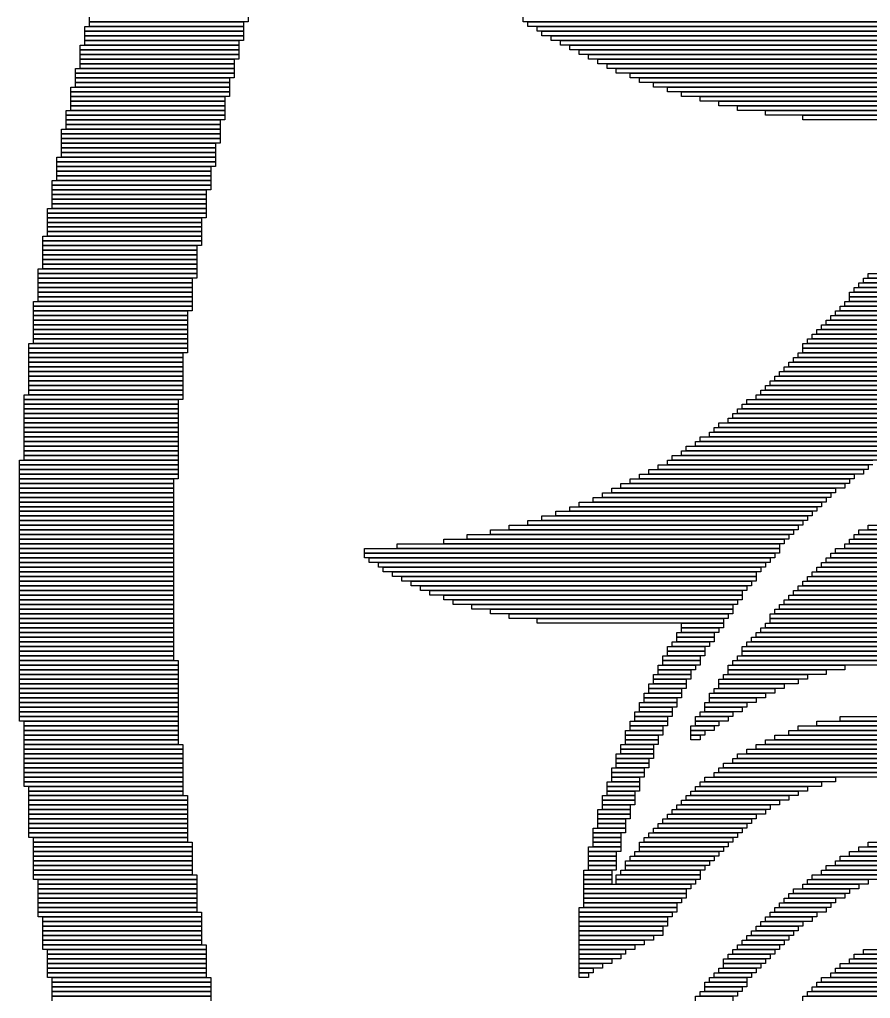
# Model space of a CAD drawing. Extents: x 24 to 1007, y 0 to 1020.
# Drawn here: x 24 to 206.5, y 422.5 to 632.5 of the extents above; entities that cross this region are included whole.
import ezdxf

# ---------------------------------------------------------------- set-up
doc = ezdxf.new("R2010")
doc.units = 0

msp = doc.modelspace()

# ---------------------------------------------------------------- linework, layer by layer
for p, q in [((39, 632), (39, 633)), ((73, 633), (73, 632)), ((132, 632), (132, 633)), ((38, 631), (72, 631)), ((38, 630), (38, 631)), ((72, 630), (38, 630)), ((38, 630), (72, 630)), ((38, 629), (38, 630)), ((73, 632), (39, 632)), ((39, 632), (72, 632)), ((39, 631), (39, 632)), ((72, 631), (39, 631)), ((72, 632), (72, 631)), ((72, 631), (72, 630)), ((72, 630), (72, 629)), ((399, 632), (132, 632)), ((133, 632), (395, 632)), ((133, 631), (133, 632)), ((395, 631), (133, 631)), ((135, 631), (391, 631)), ((135, 630), (135, 631)), ((391, 630), (135, 630)), ((136, 630), (312, 630)), ((136, 629), (136, 630)), ((72, 629), (38, 629)), ((38, 629), (72, 629)), ((38, 628), (38, 629)), ((72, 628), (38, 628)), ((38, 628), (71, 628)), ((38, 627), (38, 628)), ((71, 628), (71, 627)), ((72, 629), (72, 628)), ((312, 629), (136, 629)), ((138, 629), (306, 629)), ((138, 628), (138, 629)), ((306, 628), (138, 628)), ((140, 628), (300, 628)), ((140, 627), (140, 628)), ((37, 627), (71, 627)), ((37, 626), (37, 627)), ((71, 626), (37, 626)), ((37, 626), (71, 626)), ((37, 625), (37, 626)), ((71, 627), (38, 627)), ((71, 627), (71, 626)), ((71, 626), (71, 625)), ((300, 627), (140, 627)), ((142, 627), (296, 627)), ((142, 626), (142, 627)), ((296, 626), (142, 626)), ((144, 626), (292, 626)), ((144, 625), (144, 626)), ((71, 625), (37, 625)), ((37, 625), (71, 625)), ((37, 624), (37, 625)), ((71, 624), (37, 624)), ((37, 624), (70, 624)), ((37, 623), (37, 624)), ((70, 624), (70, 623)), ((71, 625), (71, 624)), ((292, 625), (144, 625)), ((146, 625), (289, 625)), ((146, 624), (146, 625)), ((289, 624), (146, 624)), ((148, 624), (286, 624)), ((148, 623), (148, 624)), ((36, 622), (70, 622)), ((36, 621), (36, 622)), ((70, 623), (37, 623)), ((37, 623), (70, 623)), ((37, 622), (37, 623)), ((70, 622), (37, 622)), ((70, 623), (70, 622)), ((70, 622), (70, 621)), ((286, 623), (148, 623)), ((150, 623), (283, 623)), ((150, 622), (150, 623)), ((283, 622), (150, 622)), ((152, 622), (280, 622)), ((152, 621), (152, 622)), ((70, 621), (36, 621)), ((36, 621), (70, 621)), ((36, 620), (36, 621)), ((70, 620), (36, 620)), ((36, 620), (69, 620)), ((36, 619), (36, 620)), ((69, 620), (69, 619)), ((70, 621), (70, 620)), ((280, 621), (152, 621)), ((155, 621), (278, 621)), ((155, 620), (155, 621)), ((278, 620), (155, 620)), ((157, 620), (276, 620)), ((157, 619), (157, 620)), ((35, 618), (69, 618)), ((35, 617), (35, 618)), ((69, 619), (36, 619)), ((36, 619), (69, 619)), ((36, 618), (36, 619)), ((69, 618), (36, 618)), ((69, 619), (69, 618)), ((69, 618), (69, 617)), ((276, 619), (157, 619)), ((160, 619), (274, 619)), ((160, 618), (160, 619)), ((274, 618), (160, 618)), ((163, 618), (272, 618)), ((163, 617), (163, 618)), ((69, 617), (35, 617)), ((35, 617), (69, 617)), ((35, 616), (35, 617)), ((69, 616), (35, 616)), ((35, 616), (68, 616)), ((35, 615), (35, 616)), ((68, 616), (68, 615)), ((69, 617), (69, 616)), ((272, 617), (163, 617)), ((166, 617), (270, 617)), ((166, 616), (166, 617)), ((270, 616), (166, 616)), ((170, 616), (268, 616)), ((170, 615), (170, 616)), ((68, 615), (35, 615)), ((35, 615), (68, 615)), ((35, 614), (35, 615)), ((68, 614), (35, 614)), ((35, 614), (68, 614)), ((35, 613), (35, 614)), ((68, 615), (68, 614)), ((68, 614), (68, 613)), ((268, 615), (170, 615)), ((174, 615), (266, 615)), ((174, 614), (174, 615)), ((266, 614), (174, 614)), ((178, 614), (244, 614)), ((178, 613), (178, 614)), ((34, 613), (68, 613)), ((34, 612), (34, 613)), ((68, 612), (34, 612)), ((34, 612), (68, 612)), ((34, 611), (34, 612)), ((68, 613), (35, 613)), ((68, 613), (68, 612)), ((68, 612), (68, 611)), ((244, 613), (178, 613)), ((184, 613), (236, 613)), ((184, 612), (184, 613)), ((236, 612), (184, 612)), ((192, 612), (226, 612)), ((192, 611), (192, 612)), ((33, 609), (67, 609)), ((33, 608), (33, 609)), ((68, 611), (34, 611)), ((34, 611), (67, 611)), ((34, 610), (34, 611)), ((67, 610), (34, 610)), ((34, 610), (67, 610)), ((34, 609), (34, 610)), ((67, 609), (34, 609)), ((67, 611), (67, 610)), ((67, 610), (67, 609)), ((67, 609), (67, 608)), ((226, 611), (192, 611)), ((67, 608), (33, 608)), ((33, 608), (67, 608)), ((33, 607), (33, 608)), ((67, 607), (33, 607)), ((33, 607), (67, 607)), ((33, 606), (33, 607)), ((67, 608), (67, 607)), ((67, 607), (67, 606)), ((67, 606), (33, 606)), ((33, 606), (66, 606)), ((33, 605), (33, 606)), ((66, 605), (33, 605)), ((33, 605), (66, 605)), ((33, 604), (33, 605)), ((66, 606), (66, 605)), ((66, 605), (66, 604)), ((32, 603), (66, 603)), ((32, 602), (32, 603)), ((66, 604), (33, 604)), ((33, 604), (66, 604)), ((33, 603), (33, 604)), ((66, 603), (33, 603)), ((66, 604), (66, 603)), ((66, 603), (66, 602)), ((66, 602), (32, 602)), ((32, 602), (66, 602)), ((32, 601), (32, 602)), ((66, 601), (32, 601)), ((32, 601), (65, 601)), ((32, 600), (32, 601)), ((65, 601), (65, 600)), ((66, 602), (66, 601)), ((65, 600), (32, 600)), ((32, 600), (65, 600)), ((32, 599), (32, 600)), ((65, 599), (32, 599)), ((32, 599), (65, 599)), ((32, 598), (32, 599)), ((65, 600), (65, 599)), ((65, 599), (65, 598)), ((31, 598), (65, 598)), ((31, 597), (31, 598)), ((65, 597), (31, 597)), ((31, 597), (65, 597)), ((31, 596), (31, 597)), ((65, 598), (32, 598)), ((65, 598), (65, 597)), ((65, 597), (65, 596)), ((65, 596), (31, 596)), ((31, 596), (64, 596)), ((31, 595), (31, 596)), ((64, 595), (31, 595)), ((31, 595), (64, 595)), ((31, 594), (31, 595)), ((64, 596), (64, 595)), ((64, 595), (64, 594)), ((64, 594), (31, 594)), ((31, 594), (64, 594)), ((31, 593), (31, 594)), ((64, 593), (31, 593)), ((31, 593), (64, 593)), ((31, 592), (31, 593)), ((64, 594), (64, 593)), ((64, 593), (64, 592)), ((30, 592), (64, 592)), ((30, 591), (30, 592)), ((64, 591), (30, 591)), ((30, 591), (64, 591)), ((30, 590), (30, 591)), ((64, 592), (31, 592)), ((64, 592), (64, 591)), ((64, 591), (64, 590)), ((64, 590), (30, 590)), ((30, 590), (63, 590)), ((30, 589), (30, 590)), ((63, 589), (30, 589)), ((30, 589), (63, 589)), ((30, 588), (30, 589)), ((63, 588), (30, 588)), ((30, 588), (63, 588)), ((30, 587), (30, 588)), ((63, 590), (63, 589)), ((63, 589), (63, 588)), ((63, 588), (63, 587)), ((29, 586), (63, 586)), ((29, 585), (29, 586)), ((63, 587), (30, 587)), ((30, 587), (63, 587)), ((30, 586), (30, 587)), ((63, 586), (30, 586)), ((63, 587), (63, 586)), ((63, 586), (63, 585)), ((63, 585), (29, 585)), ((29, 585), (63, 585)), ((29, 584), (29, 585)), ((63, 584), (29, 584)), ((29, 584), (62, 584)), ((29, 583), (29, 584)), ((62, 584), (62, 583)), ((63, 585), (63, 584)), ((62, 583), (29, 583)), ((29, 583), (62, 583)), ((29, 582), (29, 583)), ((62, 582), (29, 582)), ((29, 582), (62, 582)), ((29, 581), (29, 582)), ((62, 583), (62, 582)), ((62, 582), (62, 581)), ((62, 581), (29, 581)), ((29, 581), (62, 581)), ((29, 580), (29, 581)), ((62, 580), (29, 580)), ((29, 580), (62, 580)), ((29, 579), (29, 580)), ((62, 581), (62, 580)), ((62, 580), (62, 579)), ((28, 579), (62, 579)), ((28, 578), (28, 579)), ((62, 578), (28, 578)), ((28, 578), (62, 578)), ((28, 577), (28, 578)), ((62, 579), (29, 579)), ((62, 579), (62, 578)), ((62, 578), (62, 577)), ((206, 578), (223, 578)), ((206, 577), (206, 578)), ((62, 577), (28, 577)), ((28, 577), (61, 577)), ((28, 576), (28, 577)), ((61, 576), (28, 576)), ((28, 576), (61, 576)), ((28, 575), (28, 576)), ((61, 577), (61, 576)), ((61, 576), (61, 575)), ((204, 576), (222, 576)), ((204, 575), (204, 576)), ((205, 577), (222, 577)), ((205, 576), (205, 577)), ((222, 576), (205, 576)), ((223, 577), (206, 577)), ((61, 575), (28, 575)), ((28, 575), (61, 575)), ((28, 574), (28, 575)), ((61, 574), (28, 574)), ((28, 574), (61, 574)), ((28, 573), (28, 574)), ((61, 575), (61, 574)), ((61, 574), (61, 573)), ((202, 574), (298, 574)), ((202, 573), (202, 574)), ((203, 575), (297, 575)), ((203, 574), (203, 575)), ((297, 574), (203, 574)), ((222, 575), (204, 575)), ((27, 572), (61, 572)), ((27, 571), (27, 572)), ((61, 573), (28, 573)), ((28, 573), (61, 573)), ((28, 572), (28, 573)), ((61, 572), (28, 572)), ((61, 573), (61, 572)), ((61, 572), (61, 571)), ((201, 572), (296, 572)), ((201, 571), (201, 572)), ((298, 573), (202, 573)), ((202, 573), (297, 573)), ((202, 572), (202, 573)), ((297, 572), (202, 572)), ((61, 571), (27, 571)), ((27, 571), (61, 571)), ((27, 570), (27, 571)), ((61, 570), (27, 570)), ((27, 570), (60, 570)), ((27, 569), (27, 570)), ((60, 570), (60, 569)), ((61, 571), (61, 570)), ((199, 570), (294, 570)), ((199, 569), (199, 570)), ((200, 571), (295, 571)), ((200, 570), (200, 571)), ((295, 570), (200, 570)), ((296, 571), (201, 571)), ((60, 569), (27, 569)), ((27, 569), (60, 569)), ((27, 568), (27, 569)), ((60, 568), (27, 568)), ((27, 568), (60, 568)), ((27, 567), (27, 568)), ((60, 567), (27, 567)), ((27, 567), (60, 567)), ((27, 566), (27, 567)), ((60, 569), (60, 568)), ((60, 568), (60, 567)), ((60, 567), (60, 566)), ((196, 567), (291, 567)), ((196, 566), (196, 567)), ((197, 568), (292, 568)), ((197, 567), (197, 568)), ((292, 567), (197, 567)), ((198, 569), (293, 569)), ((198, 568), (198, 569)), ((293, 568), (198, 568)), ((294, 569), (199, 569)), ((60, 566), (27, 566)), ((27, 566), (60, 566)), ((27, 565), (27, 566)), ((60, 565), (27, 565)), ((27, 565), (60, 565)), ((27, 564), (27, 565)), ((60, 566), (60, 565)), ((60, 565), (60, 564)), ((194, 565), (289, 565)), ((194, 564), (194, 565)), ((195, 566), (290, 566)), ((195, 565), (195, 566)), ((290, 565), (195, 565)), ((291, 566), (196, 566)), ((26, 563), (60, 563)), ((26, 562), (26, 563)), ((60, 564), (27, 564)), ((27, 564), (60, 564)), ((27, 563), (27, 564)), ((60, 563), (27, 563)), ((60, 564), (60, 563)), ((60, 563), (60, 562)), ((192, 563), (287, 563)), ((192, 562), (192, 563)), ((193, 564), (288, 564)), ((193, 563), (193, 564)), ((288, 563), (193, 563)), ((289, 564), (194, 564)), ((60, 562), (26, 562)), ((26, 562), (60, 562)), ((26, 561), (26, 562)), ((60, 561), (26, 561)), ((26, 561), (59, 561)), ((26, 560), (26, 561)), ((59, 561), (59, 560)), ((60, 562), (60, 561)), ((191, 561), (285, 561)), ((191, 560), (191, 561)), ((287, 562), (192, 562)), ((192, 562), (286, 562)), ((192, 561), (192, 562)), ((286, 561), (192, 561)), ((59, 560), (26, 560)), ((26, 560), (59, 560)), ((26, 559), (26, 560)), ((59, 559), (26, 559)), ((26, 559), (59, 559)), ((26, 558), (26, 559)), ((59, 560), (59, 559)), ((59, 559), (59, 558)), ((189, 559), (283, 559)), ((189, 558), (189, 559)), ((190, 560), (284, 560)), ((190, 559), (190, 560)), ((284, 559), (190, 559)), ((285, 560), (191, 560)), ((59, 558), (26, 558)), ((26, 558), (59, 558)), ((26, 557), (26, 558)), ((59, 557), (26, 557)), ((26, 557), (59, 557)), ((26, 556), (26, 557)), ((59, 558), (59, 557)), ((59, 557), (59, 556)), ((187, 557), (281, 557)), ((187, 556), (187, 557)), ((188, 558), (282, 558)), ((188, 557), (188, 558)), ((282, 557), (188, 557)), ((283, 558), (189, 558)), ((59, 556), (26, 556)), ((26, 556), (59, 556)), ((26, 555), (26, 556)), ((59, 555), (26, 555)), ((26, 555), (59, 555)), ((26, 554), (26, 555)), ((59, 556), (59, 555)), ((59, 555), (59, 554)), ((185, 555), (250, 555)), ((185, 554), (185, 555)), ((186, 556), (257, 556)), ((186, 555), (186, 556)), ((257, 555), (186, 555)), ((281, 556), (187, 556)), ((59, 554), (26, 554)), ((26, 554), (59, 554)), ((26, 553), (26, 554)), ((59, 553), (26, 553)), ((26, 553), (59, 553)), ((26, 552), (26, 553)), ((59, 554), (59, 553)), ((59, 553), (59, 552)), ((183, 553), (240, 553)), ((183, 552), (183, 553)), ((184, 554), (244, 554)), ((184, 553), (184, 554)), ((244, 553), (184, 553)), ((250, 554), (185, 554)), ((25, 552), (59, 552)), ((25, 551), (25, 552)), ((59, 551), (25, 551)), ((25, 551), (58, 551)), ((25, 550), (25, 551)), ((59, 552), (26, 552)), ((58, 551), (58, 550)), ((59, 552), (59, 551)), ((180, 551), (233, 551)), ((180, 550), (180, 551)), ((182, 552), (236, 552)), ((182, 551), (182, 552)), ((236, 551), (182, 551)), ((240, 552), (183, 552)), ((58, 550), (25, 550)), ((25, 550), (58, 550)), ((25, 549), (25, 550)), ((58, 549), (25, 549)), ((25, 549), (58, 549)), ((25, 548), (25, 549)), ((58, 550), (58, 549)), ((58, 549), (58, 548)), ((178, 549), (228, 549)), ((178, 548), (178, 549)), ((179, 550), (230, 550)), ((179, 549), (179, 550)), ((230, 549), (179, 549)), ((233, 550), (180, 550)), ((58, 548), (25, 548)), ((25, 548), (58, 548)), ((25, 547), (25, 548)), ((58, 547), (25, 547)), ((25, 547), (58, 547)), ((25, 546), (25, 547)), ((58, 546), (25, 546)), ((25, 546), (58, 546)), ((25, 545), (25, 546)), ((58, 548), (58, 547)), ((58, 547), (58, 546)), ((58, 546), (58, 545)), ((174, 546), (221, 546)), ((174, 545), (174, 546)), ((176, 547), (223, 547)), ((176, 546), (176, 547)), ((223, 546), (176, 546)), ((177, 548), (225, 548)), ((177, 547), (177, 548)), ((225, 547), (177, 547)), ((228, 548), (178, 548)), ((58, 545), (25, 545)), ((25, 545), (58, 545)), ((25, 544), (25, 545)), ((58, 544), (25, 544)), ((25, 544), (58, 544)), ((25, 543), (25, 544)), ((58, 545), (58, 544)), ((58, 544), (58, 543)), ((172, 544), (217, 544)), ((172, 543), (172, 544)), ((173, 545), (219, 545)), ((173, 544), (173, 545)), ((219, 544), (173, 544)), ((221, 545), (174, 545)), ((58, 543), (25, 543)), ((25, 543), (58, 543)), ((25, 542), (25, 543)), ((58, 542), (25, 542)), ((25, 542), (58, 542)), ((25, 541), (25, 542)), ((58, 543), (58, 542)), ((58, 542), (58, 541)), ((169, 542), (213, 542)), ((169, 541), (169, 542)), ((170, 543), (215, 543)), ((170, 542), (170, 543)), ((215, 542), (170, 542)), ((217, 543), (172, 543)), ((58, 541), (25, 541)), ((25, 541), (58, 541)), ((25, 540), (25, 541)), ((58, 540), (25, 540)), ((25, 540), (58, 540)), ((25, 539), (25, 540)), ((58, 541), (58, 540)), ((58, 540), (58, 539)), ((166, 540), (210, 540)), ((166, 539), (166, 540)), ((167, 541), (212, 541)), ((167, 540), (167, 541)), ((212, 540), (167, 540)), ((213, 541), (169, 541)), ((24, 538), (58, 538)), ((24, 537), (24, 538)), ((58, 539), (25, 539)), ((25, 539), (58, 539)), ((25, 538), (25, 539)), ((58, 538), (25, 538)), ((58, 539), (58, 538)), ((58, 538), (58, 537)), ((163, 538), (207, 538)), ((163, 537), (163, 538)), ((164, 539), (209, 539)), ((164, 538), (164, 539)), ((209, 538), (164, 538)), ((210, 539), (166, 539)), ((58, 537), (24, 537)), ((24, 537), (58, 537)), ((24, 536), (24, 537)), ((58, 536), (24, 536)), ((24, 536), (58, 536)), ((24, 535), (24, 536)), ((58, 537), (58, 536)), ((58, 536), (58, 535)), ((159, 536), (205, 536)), ((159, 535), (159, 536)), ((161, 537), (206, 537)), ((161, 536), (161, 537)), ((206, 536), (161, 536)), ((207, 537), (163, 537)), ((205, 536), (205, 535)), ((206, 537), (206, 536)), ((58, 535), (24, 535)), ((24, 535), (58, 535)), ((24, 534), (24, 535)), ((58, 534), (24, 534)), ((24, 534), (57, 534)), ((24, 533), (24, 534)), ((57, 534), (57, 533)), ((58, 535), (58, 534)), ((155, 534), (202, 534)), ((155, 533), (155, 534)), ((157, 535), (203, 535)), ((157, 534), (157, 535)), ((203, 534), (157, 534)), ((205, 535), (159, 535)), ((202, 534), (202, 533)), ((203, 535), (203, 534)), ((57, 533), (24, 533)), ((24, 533), (57, 533)), ((24, 532), (24, 533)), ((57, 532), (24, 532)), ((24, 532), (57, 532)), ((24, 531), (24, 532)), ((57, 533), (57, 532)), ((57, 532), (57, 531)), ((151, 532), (199, 532)), ((151, 531), (151, 532)), ((153, 533), (201, 533)), ((153, 532), (153, 533)), ((201, 532), (153, 532)), ((202, 533), (155, 533)), ((199, 532), (199, 531)), ((201, 533), (201, 532)), ((57, 531), (24, 531)), ((24, 531), (57, 531)), ((24, 530), (24, 531)), ((57, 530), (24, 530)), ((24, 530), (57, 530)), ((24, 529), (24, 530)), ((57, 531), (57, 530)), ((57, 530), (57, 529)), ((147, 530), (197, 530)), ((147, 529), (147, 530)), ((149, 531), (198, 531)), ((149, 530), (149, 531)), ((198, 530), (149, 530)), ((199, 531), (151, 531)), ((197, 530), (197, 529)), ((198, 531), (198, 530)), ((57, 529), (24, 529)), ((24, 529), (57, 529)), ((24, 528), (24, 529)), ((57, 528), (24, 528)), ((24, 528), (57, 528)), ((24, 527), (24, 528)), ((57, 529), (57, 528)), ((57, 528), (57, 527)), ((142, 528), (195, 528)), ((142, 527), (142, 528)), ((144, 529), (196, 529)), ((144, 528), (144, 529)), ((196, 528), (144, 528)), ((197, 529), (147, 529)), ((195, 528), (195, 527)), ((196, 529), (196, 528)), ((57, 527), (24, 527)), ((24, 527), (57, 527)), ((24, 526), (24, 527)), ((57, 526), (24, 526)), ((24, 526), (57, 526)), ((24, 525), (24, 526)), ((57, 525), (24, 525)), ((24, 525), (57, 525)), ((24, 524), (24, 525)), ((57, 527), (57, 526)), ((57, 526), (57, 525)), ((57, 525), (57, 524)), ((133, 525), (192, 525)), ((133, 524), (133, 525)), ((136, 526), (193, 526)), ((136, 525), (136, 526)), ((193, 525), (136, 525)), ((139, 527), (194, 527)), ((139, 526), (139, 527)), ((194, 526), (139, 526)), ((195, 527), (142, 527)), ((192, 525), (192, 524)), ((193, 526), (193, 525)), ((194, 527), (194, 526)), ((57, 524), (24, 524)), ((24, 524), (57, 524)), ((24, 523), (24, 524)), ((57, 523), (24, 523)), ((24, 523), (57, 523)), ((24, 522), (24, 523)), ((57, 524), (57, 523)), ((57, 523), (57, 522)), ((125, 523), (190, 523)), ((125, 522), (125, 523)), ((129, 524), (191, 524)), ((129, 523), (129, 524)), ((191, 523), (129, 523)), ((192, 524), (133, 524)), ((190, 523), (190, 522)), ((191, 524), (191, 523)), ((204, 523), (254, 523)), ((204, 522), (204, 523)), ((206, 524), (255, 524)), ((206, 523), (206, 524)), ((255, 523), (206, 523)), ((57, 522), (24, 522)), ((24, 522), (57, 522)), ((24, 521), (24, 522)), ((57, 521), (24, 521)), ((24, 521), (57, 521)), ((24, 520), (24, 521)), ((57, 522), (57, 521)), ((57, 521), (57, 520)), ((115, 521), (188, 521)), ((115, 520), (115, 521)), ((120, 522), (189, 522)), ((120, 521), (120, 522)), ((189, 521), (120, 521)), ((190, 522), (125, 522)), ((188, 521), (188, 520)), ((189, 522), (189, 521)), ((202, 521), (252, 521)), ((202, 520), (202, 521)), ((203, 522), (253, 522)), ((203, 521), (203, 522)), ((253, 521), (203, 521)), ((254, 522), (204, 522)), ((57, 520), (24, 520)), ((24, 520), (57, 520)), ((24, 519), (24, 520)), ((57, 519), (24, 519)), ((24, 519), (57, 519)), ((24, 518), (24, 519)), ((57, 520), (57, 519)), ((57, 519), (57, 518)), ((98, 519), (187, 519)), ((98, 518), (98, 519)), ((105, 520), (187, 520)), ((105, 519), (105, 520)), ((187, 519), (105, 519)), ((188, 520), (115, 520)), ((187, 520), (187, 519)), ((187, 519), (187, 518)), ((199, 519), (251, 519)), ((199, 518), (199, 519)), ((201, 520), (252, 520)), ((201, 519), (201, 520)), ((252, 519), (201, 519)), ((252, 520), (202, 520)), ((57, 518), (24, 518)), ((24, 518), (57, 518)), ((24, 517), (24, 518)), ((57, 517), (24, 517)), ((24, 517), (57, 517)), ((24, 516), (24, 517)), ((57, 518), (57, 517)), ((57, 517), (57, 516)), ((187, 518), (98, 518)), ((98, 518), (186, 518)), ((98, 517), (98, 518)), ((186, 517), (98, 517)), ((99, 517), (185, 517)), ((99, 516), (99, 517)), ((185, 517), (185, 516)), ((186, 518), (186, 517)), ((197, 517), (250, 517)), ((197, 516), (197, 517)), ((198, 518), (250, 518)), ((198, 517), (198, 518)), ((250, 517), (198, 517)), ((251, 518), (199, 518)), ((57, 516), (24, 516)), ((24, 516), (57, 516)), ((24, 515), (24, 516)), ((57, 515), (24, 515)), ((24, 515), (57, 515)), ((24, 514), (24, 515)), ((57, 516), (57, 515)), ((57, 515), (57, 514)), ((185, 516), (99, 516)), ((101, 516), (184, 516)), ((101, 515), (101, 516)), ((184, 515), (101, 515)), ((102, 515), (183, 515)), ((102, 514), (102, 515)), ((183, 515), (183, 514)), ((184, 516), (184, 515)), ((195, 515), (248, 515)), ((195, 514), (195, 515)), ((196, 516), (249, 516)), ((196, 515), (196, 516)), ((249, 515), (196, 515)), ((250, 516), (197, 516)), ((57, 514), (24, 514)), ((24, 514), (57, 514)), ((24, 513), (24, 514)), ((57, 513), (24, 513)), ((24, 513), (57, 513)), ((24, 512), (24, 513)), ((57, 514), (57, 513)), ((57, 513), (57, 512)), ((183, 514), (102, 514)), ((104, 514), (182, 514)), ((104, 513), (104, 514)), ((182, 513), (104, 513)), ((106, 513), (182, 513)), ((106, 512), (106, 513)), ((182, 514), (182, 513)), ((182, 513), (182, 512)), ((193, 513), (247, 513)), ((193, 512), (193, 513)), ((194, 514), (248, 514)), ((194, 513), (194, 514)), ((248, 513), (194, 513)), ((248, 514), (195, 514)), ((57, 512), (24, 512)), ((24, 512), (57, 512)), ((24, 511), (24, 512)), ((57, 511), (24, 511)), ((24, 511), (57, 511)), ((24, 510), (24, 511)), ((57, 512), (57, 511)), ((57, 511), (57, 510)), ((182, 512), (106, 512)), ((108, 512), (181, 512)), ((108, 511), (108, 512)), ((181, 511), (108, 511)), ((110, 511), (180, 511)), ((110, 510), (110, 511)), ((180, 511), (180, 510)), ((181, 512), (181, 511)), ((191, 511), (246, 511)), ((191, 510), (191, 511)), ((192, 512), (247, 512)), ((192, 511), (192, 512)), ((247, 511), (192, 511)), ((247, 512), (193, 512)), ((57, 510), (24, 510)), ((24, 510), (57, 510)), ((24, 509), (24, 510)), ((57, 509), (24, 509)), ((24, 509), (57, 509)), ((24, 508), (24, 509)), ((57, 510), (57, 509)), ((57, 509), (57, 508)), ((180, 510), (110, 510)), ((112, 510), (179, 510)), ((112, 509), (112, 510)), ((179, 509), (112, 509)), ((115, 509), (179, 509)), ((115, 508), (115, 509)), ((179, 510), (179, 509)), ((179, 509), (179, 508)), ((189, 509), (245, 509)), ((189, 508), (189, 509)), ((190, 510), (245, 510)), ((190, 509), (190, 510)), ((245, 509), (190, 509)), ((246, 510), (191, 510)), ((57, 508), (24, 508)), ((24, 508), (57, 508)), ((24, 507), (24, 508)), ((57, 507), (24, 507)), ((24, 507), (57, 507)), ((24, 506), (24, 507)), ((57, 508), (57, 507)), ((57, 507), (57, 506)), ((179, 508), (115, 508)), ((117, 508), (178, 508)), ((117, 507), (117, 508)), ((178, 507), (117, 507)), ((121, 507), (177, 507)), ((121, 506), (121, 507)), ((177, 507), (177, 506)), ((178, 508), (178, 507)), ((187, 507), (243, 507)), ((187, 506), (187, 507)), ((188, 508), (244, 508)), ((188, 507), (188, 508)), ((244, 507), (188, 507)), ((245, 508), (189, 508)), ((57, 506), (24, 506)), ((24, 506), (57, 506)), ((24, 505), (24, 506)), ((57, 505), (24, 505)), ((24, 505), (57, 505)), ((24, 504), (24, 505)), ((57, 504), (24, 504)), ((24, 504), (57, 504)), ((24, 503), (24, 504)), ((57, 506), (57, 505)), ((57, 505), (57, 504)), ((57, 504), (57, 503)), ((177, 506), (121, 506)), ((125, 506), (177, 506)), ((125, 505), (125, 506)), ((177, 505), (125, 505)), ((129, 505), (176, 505)), ((129, 504), (129, 505)), ((176, 504), (129, 504)), ((135, 504), (175, 504)), ((135, 503), (135, 504)), ((175, 504), (175, 503)), ((176, 505), (176, 504)), ((177, 506), (177, 505)), ((185, 505), (242, 505)), ((185, 504), (185, 505)), ((242, 504), (185, 504)), ((185, 504), (242, 504)), ((185, 503), (185, 504)), ((186, 506), (243, 506)), ((186, 505), (186, 506)), ((243, 505), (186, 505)), ((243, 506), (187, 506)), ((57, 503), (24, 503)), ((24, 503), (57, 503)), ((24, 502), (24, 503)), ((57, 502), (24, 502)), ((24, 502), (57, 502)), ((24, 501), (24, 502)), ((57, 503), (57, 502)), ((57, 502), (57, 501)), ((175, 503), (135, 503)), ((166, 503), (175, 503)), ((166, 502), (166, 503)), ((175, 502), (166, 502)), ((166, 502), (174, 502)), ((166, 501), (166, 502)), ((174, 502), (174, 501)), ((175, 503), (175, 502)), ((183, 502), (241, 502)), ((183, 501), (183, 502)), ((184, 503), (241, 503)), ((184, 502), (184, 503)), ((241, 502), (184, 502)), ((242, 503), (185, 503)), ((57, 501), (24, 501)), ((24, 501), (57, 501)), ((24, 500), (24, 501)), ((57, 500), (24, 500)), ((24, 500), (57, 500)), ((24, 499), (24, 500)), ((57, 501), (57, 500)), ((57, 500), (57, 499)), ((165, 501), (173, 501)), ((165, 500), (165, 501)), ((173, 500), (165, 500)), ((165, 500), (173, 500)), ((165, 499), (165, 500)), ((174, 501), (166, 501)), ((173, 501), (173, 500)), ((173, 500), (173, 499)), ((181, 500), (240, 500)), ((181, 499), (181, 500)), ((182, 501), (240, 501)), ((182, 500), (182, 501)), ((240, 500), (182, 500)), ((241, 501), (183, 501)), ((57, 499), (24, 499)), ((24, 499), (57, 499)), ((24, 498), (24, 499)), ((57, 498), (24, 498)), ((24, 498), (57, 498)), ((24, 497), (24, 498)), ((57, 499), (57, 498)), ((57, 498), (57, 497)), ((163, 498), (171, 498)), ((163, 497), (163, 498)), ((164, 499), (172, 499)), ((164, 498), (164, 499)), ((172, 498), (164, 498)), ((173, 499), (165, 499)), ((171, 498), (171, 497)), ((172, 499), (172, 498)), ((179, 498), (238, 498)), ((179, 497), (179, 498)), ((180, 499), (239, 499)), ((180, 498), (180, 499)), ((239, 498), (180, 498)), ((240, 499), (181, 499)), ((57, 497), (24, 497)), ((24, 497), (57, 497)), ((24, 496), (24, 497)), ((57, 496), (24, 496)), ((24, 496), (57, 496)), ((24, 495), (24, 496)), ((57, 497), (57, 496)), ((57, 496), (57, 495)), ((162, 496), (170, 496)), ((162, 495), (162, 496)), ((171, 497), (163, 497)), ((163, 497), (171, 497)), ((163, 496), (163, 497)), ((171, 496), (163, 496)), ((170, 496), (170, 495)), ((171, 497), (171, 496)), ((178, 496), (237, 496)), ((178, 495), (178, 496)), ((238, 497), (179, 497)), ((179, 497), (238, 497)), ((179, 496), (179, 497)), ((238, 496), (179, 496)), ((57, 495), (24, 495)), ((24, 495), (58, 495)), ((24, 494), (24, 495)), ((58, 494), (24, 494)), ((24, 494), (58, 494)), ((24, 493), (24, 494)), ((58, 495), (58, 494)), ((58, 494), (58, 493)), ((161, 494), (169, 494)), ((161, 493), (161, 494)), ((170, 495), (162, 495)), ((162, 495), (170, 495)), ((162, 494), (162, 495)), ((170, 494), (162, 494)), ((169, 494), (169, 493)), ((170, 495), (170, 494)), ((176, 494), (201, 494)), ((176, 493), (176, 494)), ((177, 495), (237, 495)), ((177, 494), (177, 495)), ((237, 494), (177, 494)), ((237, 495), (178, 495)), ((201, 494), (201, 493)), ((58, 493), (24, 493)), ((24, 493), (58, 493)), ((24, 492), (24, 493)), ((58, 492), (24, 492)), ((24, 492), (58, 492)), ((24, 491), (24, 492)), ((58, 493), (58, 492)), ((58, 492), (58, 491)), ((160, 492), (168, 492)), ((160, 491), (160, 492)), ((169, 493), (161, 493)), ((161, 493), (168, 493)), ((161, 492), (161, 493)), ((168, 492), (161, 492)), ((168, 493), (168, 492)), ((168, 492), (168, 491)), ((175, 492), (193, 492)), ((175, 491), (175, 492)), ((201, 493), (176, 493)), ((176, 493), (197, 493)), ((176, 492), (176, 493)), ((197, 492), (176, 492)), ((193, 492), (193, 491)), ((197, 493), (197, 492)), ((58, 491), (24, 491)), ((24, 491), (58, 491)), ((24, 490), (24, 491)), ((58, 490), (24, 490)), ((24, 490), (58, 490)), ((24, 489), (24, 490)), ((58, 491), (58, 490)), ((58, 490), (58, 489)), ((159, 490), (167, 490)), ((159, 489), (159, 490)), ((168, 491), (160, 491)), ((160, 491), (167, 491)), ((160, 490), (160, 491)), ((167, 490), (160, 490)), ((167, 491), (167, 490)), ((167, 490), (167, 489)), ((174, 491), (191, 491)), ((174, 490), (174, 491)), ((191, 490), (174, 490)), ((174, 490), (188, 490)), ((174, 489), (174, 490)), ((193, 491), (175, 491)), ((188, 490), (188, 489)), ((191, 491), (191, 490)), ((58, 489), (24, 489)), ((24, 489), (58, 489)), ((24, 488), (24, 489)), ((58, 488), (24, 488)), ((24, 488), (58, 488)), ((24, 487), (24, 488)), ((58, 489), (58, 488)), ((58, 488), (58, 487)), ((158, 488), (166, 488)), ((158, 487), (158, 488)), ((167, 489), (159, 489)), ((159, 489), (166, 489)), ((159, 488), (159, 489)), ((166, 488), (159, 488)), ((166, 489), (166, 488)), ((166, 488), (166, 487)), ((172, 488), (184, 488)), ((172, 487), (172, 488)), ((173, 489), (186, 489)), ((173, 488), (173, 489)), ((186, 488), (173, 488)), ((188, 489), (174, 489)), ((184, 488), (184, 487)), ((186, 489), (186, 488)), ((58, 487), (24, 487)), ((24, 487), (58, 487)), ((24, 486), (24, 487)), ((58, 486), (24, 486)), ((24, 486), (58, 486)), ((24, 485), (24, 486)), ((58, 487), (58, 486)), ((58, 486), (58, 485)), ((157, 486), (165, 486)), ((157, 485), (157, 486)), ((166, 487), (158, 487)), ((158, 487), (165, 487)), ((158, 486), (158, 487)), ((165, 486), (158, 486)), ((165, 487), (165, 486)), ((165, 486), (165, 485)), ((171, 486), (180, 486)), ((171, 485), (171, 486)), ((184, 487), (172, 487)), ((172, 487), (182, 487)), ((172, 486), (172, 487)), ((182, 486), (172, 486)), ((180, 486), (180, 485)), ((182, 487), (182, 486)), ((58, 485), (24, 485)), ((24, 485), (58, 485)), ((24, 484), (24, 485)), ((58, 484), (24, 484)), ((24, 484), (58, 484)), ((24, 483), (24, 484)), ((58, 483), (24, 483)), ((24, 483), (58, 483)), ((24, 482), (24, 483)), ((58, 485), (58, 484)), ((58, 484), (58, 483)), ((58, 483), (58, 482)), ((156, 484), (164, 484)), ((156, 483), (156, 484)), ((164, 483), (156, 483)), ((156, 483), (163, 483)), ((156, 482), (156, 483)), ((165, 485), (157, 485)), ((157, 485), (164, 485)), ((157, 484), (157, 485)), ((164, 484), (157, 484)), ((163, 483), (163, 482)), ((164, 485), (164, 484)), ((164, 484), (164, 483)), ((169, 483), (176, 483)), ((169, 482), (169, 483)), ((170, 484), (177, 484)), ((170, 483), (170, 484)), ((177, 483), (170, 483)), ((180, 485), (171, 485)), ((171, 485), (179, 485)), ((171, 484), (171, 485)), ((179, 484), (171, 484)), ((176, 483), (176, 482)), ((177, 484), (177, 483)), ((179, 485), (179, 484)), ((200, 483), (213, 483)), ((200, 482), (200, 483)), ((58, 482), (24, 482)), ((25, 482), (58, 482)), ((25, 481), (25, 482)), ((58, 481), (25, 481)), ((25, 481), (58, 481)), ((25, 480), (25, 481)), ((58, 482), (58, 481)), ((58, 481), (58, 480)), ((155, 482), (163, 482)), ((155, 481), (155, 482)), ((163, 481), (155, 481)), ((155, 481), (162, 481)), ((155, 480), (155, 481)), ((163, 482), (156, 482)), ((162, 481), (162, 480)), ((163, 482), (163, 481)), ((168, 481), (173, 481)), ((168, 480), (168, 481)), ((176, 482), (169, 482)), ((169, 482), (174, 482)), ((169, 481), (169, 482)), ((174, 481), (169, 481)), ((173, 481), (173, 480)), ((174, 482), (174, 481)), ((191, 481), (220, 481)), ((191, 480), (191, 481)), ((195, 482), (217, 482)), ((195, 481), (195, 482)), ((217, 481), (195, 481)), ((213, 482), (200, 482)), ((58, 480), (25, 480)), ((25, 480), (58, 480)), ((25, 479), (25, 480)), ((58, 479), (25, 479)), ((25, 479), (58, 479)), ((25, 478), (25, 479)), ((58, 480), (58, 479)), ((58, 479), (58, 478)), ((154, 480), (162, 480)), ((154, 479), (154, 480)), ((162, 479), (154, 479)), ((154, 479), (161, 479)), ((154, 478), (154, 479)), ((162, 480), (155, 480)), ((161, 479), (161, 478)), ((162, 480), (162, 479)), ((173, 480), (168, 480)), ((168, 480), (171, 480)), ((168, 479), (168, 480)), ((171, 479), (168, 479)), ((168, 479), (170, 479)), ((168, 478), (168, 479)), ((170, 479), (170, 478)), ((171, 480), (171, 479)), ((186, 479), (223, 479)), ((186, 478), (186, 479)), ((189, 480), (222, 480)), ((189, 479), (189, 480)), ((222, 479), (189, 479)), ((220, 480), (191, 480)), ((58, 478), (25, 478)), ((25, 478), (58, 478)), ((25, 477), (25, 478)), ((58, 477), (25, 477)), ((25, 477), (59, 477)), ((25, 476), (25, 477)), ((58, 478), (58, 477)), ((59, 477), (59, 476)), ((153, 477), (160, 477)), ((153, 476), (153, 477)), ((161, 478), (154, 478)), ((154, 478), (161, 478)), ((154, 477), (154, 478)), ((161, 477), (154, 477)), ((160, 477), (160, 476)), ((161, 478), (161, 477)), ((170, 478), (168, 478)), ((182, 477), (226, 477)), ((182, 476), (182, 477)), ((184, 478), (224, 478)), ((184, 477), (184, 478)), ((224, 477), (184, 477)), ((223, 478), (186, 478)), ((59, 476), (25, 476)), ((25, 476), (59, 476)), ((25, 475), (25, 476)), ((59, 475), (25, 475)), ((25, 475), (59, 475)), ((25, 474), (25, 475)), ((59, 476), (59, 475)), ((59, 475), (59, 474)), ((152, 475), (160, 475)), ((152, 474), (152, 475)), ((160, 476), (153, 476)), ((153, 476), (160, 476)), ((153, 475), (153, 476)), ((160, 475), (153, 475)), ((160, 476), (160, 475)), ((160, 475), (160, 474)), ((178, 475), (227, 475)), ((178, 474), (178, 475)), ((180, 476), (226, 476)), ((180, 475), (180, 476)), ((226, 475), (180, 475)), ((226, 476), (182, 476)), ((59, 474), (25, 474)), ((25, 474), (59, 474)), ((25, 473), (25, 474)), ((59, 473), (25, 473)), ((25, 473), (59, 473)), ((25, 472), (25, 473)), ((59, 474), (59, 473)), ((59, 473), (59, 472)), ((160, 474), (152, 474)), ((152, 474), (159, 474)), ((152, 473), (152, 474)), ((159, 473), (152, 473)), ((152, 473), (159, 473)), ((152, 472), (152, 473)), ((159, 474), (159, 473)), ((159, 473), (159, 472)), ((175, 473), (227, 473)), ((175, 472), (175, 473)), ((177, 474), (227, 474)), ((177, 473), (177, 474)), ((227, 473), (177, 473)), ((227, 474), (178, 474)), ((59, 472), (25, 472)), ((25, 472), (59, 472)), ((25, 471), (25, 472)), ((59, 471), (25, 471)), ((25, 471), (59, 471)), ((25, 470), (25, 471)), ((59, 472), (59, 471)), ((59, 471), (59, 470)), ((151, 472), (158, 472)), ((151, 471), (151, 472)), ((158, 471), (151, 471)), ((151, 471), (158, 471)), ((151, 470), (151, 471)), ((159, 472), (152, 472)), ((158, 472), (158, 471)), ((158, 471), (158, 470)), ((173, 471), (226, 471)), ((173, 470), (173, 471)), ((174, 472), (226, 472)), ((174, 471), (174, 472)), ((226, 471), (174, 471)), ((227, 472), (175, 472)), ((59, 470), (25, 470)), ((25, 470), (59, 470)), ((25, 469), (25, 470)), ((59, 469), (25, 469)), ((25, 469), (59, 469)), ((25, 468), (25, 469)), ((59, 470), (59, 469)), ((59, 469), (59, 468)), ((150, 469), (157, 469)), ((150, 468), (150, 469)), ((158, 470), (151, 470)), ((151, 470), (157, 470)), ((151, 469), (151, 470)), ((157, 469), (151, 469)), ((157, 470), (157, 469)), ((157, 469), (157, 468)), ((170, 469), (196, 469)), ((170, 468), (170, 469)), ((171, 470), (199, 470)), ((171, 469), (171, 470)), ((199, 469), (171, 469)), ((226, 470), (173, 470)), ((196, 469), (196, 468)), ((199, 470), (199, 469)), ((59, 468), (25, 468)), ((26, 468), (59, 468)), ((26, 467), (26, 468)), ((59, 467), (26, 467)), ((26, 467), (59, 467)), ((26, 466), (26, 467)), ((59, 468), (59, 467)), ((59, 467), (59, 466)), ((157, 468), (150, 468)), ((150, 468), (157, 468)), ((150, 467), (150, 468)), ((157, 467), (150, 467)), ((150, 467), (156, 467)), ((150, 466), (150, 467)), ((156, 467), (156, 466)), ((157, 468), (157, 467)), ((168, 467), (191, 467)), ((168, 466), (168, 467)), ((169, 468), (193, 468)), ((169, 467), (169, 468)), ((193, 467), (169, 467)), ((196, 468), (170, 468)), ((191, 467), (191, 466)), ((193, 468), (193, 467)), ((59, 466), (26, 466)), ((26, 466), (60, 466)), ((26, 465), (26, 466)), ((60, 465), (26, 465)), ((26, 465), (60, 465)), ((26, 464), (26, 465)), ((60, 466), (60, 465)), ((60, 465), (60, 464)), ((149, 466), (156, 466)), ((149, 465), (149, 466)), ((156, 465), (149, 465)), ((149, 465), (156, 465)), ((149, 464), (149, 465)), ((156, 466), (150, 466)), ((156, 466), (156, 465)), ((156, 465), (156, 464)), ((166, 465), (187, 465)), ((166, 464), (166, 465)), ((167, 466), (189, 466)), ((167, 465), (167, 466)), ((189, 465), (167, 465)), ((191, 466), (168, 466)), ((187, 465), (187, 464)), ((189, 466), (189, 465)), ((60, 464), (26, 464)), ((26, 464), (60, 464)), ((26, 463), (26, 464)), ((60, 463), (26, 463)), ((26, 463), (60, 463)), ((26, 462), (26, 463)), ((60, 462), (26, 462)), ((26, 462), (60, 462)), ((26, 461), (26, 462)), ((60, 464), (60, 463)), ((60, 463), (60, 462)), ((60, 462), (60, 461)), ((148, 463), (155, 463)), ((148, 462), (148, 463)), ((155, 462), (148, 462)), ((148, 462), (155, 462)), ((148, 461), (148, 462)), ((156, 464), (149, 464)), ((149, 464), (155, 464)), ((149, 463), (149, 464)), ((155, 463), (149, 463)), ((155, 464), (155, 463)), ((155, 463), (155, 462)), ((155, 462), (155, 461)), ((163, 462), (182, 462)), ((163, 461), (163, 462)), ((164, 463), (184, 463)), ((164, 462), (164, 463)), ((184, 462), (164, 462)), ((165, 464), (185, 464)), ((165, 463), (165, 464)), ((185, 463), (165, 463)), ((187, 464), (166, 464)), ((182, 462), (182, 461)), ((184, 463), (184, 462)), ((185, 464), (185, 463)), ((60, 461), (26, 461)), ((26, 461), (60, 461)), ((26, 460), (26, 461)), ((60, 460), (26, 460)), ((26, 460), (60, 460)), ((26, 459), (26, 460)), ((60, 461), (60, 460)), ((60, 460), (60, 459)), ((155, 461), (148, 461)), ((148, 461), (154, 461)), ((148, 460), (148, 461)), ((154, 460), (148, 460)), ((148, 460), (154, 460)), ((148, 459), (148, 460)), ((154, 461), (154, 460)), ((154, 460), (154, 459)), ((161, 460), (180, 460)), ((161, 459), (161, 460)), ((162, 461), (181, 461)), ((162, 460), (162, 461)), ((181, 460), (162, 460)), ((182, 461), (163, 461)), ((180, 460), (180, 459)), ((181, 461), (181, 460)), ((60, 459), (26, 459)), ((26, 459), (60, 459)), ((26, 458), (26, 459)), ((60, 458), (26, 458)), ((26, 458), (60, 458)), ((26, 457), (26, 458)), ((60, 459), (60, 458)), ((60, 458), (60, 457)), ((147, 459), (154, 459)), ((147, 458), (147, 459)), ((154, 458), (147, 458)), ((147, 458), (153, 458)), ((147, 457), (147, 458)), ((154, 459), (148, 459)), ((153, 458), (153, 457)), ((154, 459), (154, 458)), ((159, 458), (178, 458)), ((159, 457), (159, 458)), ((160, 459), (179, 459)), ((160, 458), (160, 459)), ((179, 458), (160, 458)), ((180, 459), (161, 459)), ((178, 458), (178, 457)), ((179, 459), (179, 458)), ((60, 457), (26, 457)), ((27, 457), (60, 457)), ((27, 456), (27, 457)), ((60, 456), (27, 456)), ((27, 456), (61, 456)), ((27, 455), (27, 456)), ((60, 457), (60, 456)), ((61, 456), (61, 455)), ((153, 457), (147, 457)), ((147, 457), (153, 457)), ((147, 456), (147, 457)), ((153, 456), (147, 456)), ((147, 456), (153, 456)), ((147, 455), (147, 456)), ((153, 457), (153, 456)), ((153, 456), (153, 455)), ((157, 456), (176, 456)), ((157, 455), (157, 456)), ((158, 457), (177, 457)), ((158, 456), (158, 457)), ((177, 456), (158, 456)), ((178, 457), (159, 457)), ((176, 456), (176, 455)), ((177, 457), (177, 456)), ((206, 456), (220, 456)), ((206, 455), (206, 456)), ((61, 455), (27, 455)), ((27, 455), (61, 455)), ((27, 454), (27, 455)), ((61, 454), (27, 454)), ((27, 454), (61, 454)), ((27, 453), (27, 454)), ((61, 455), (61, 454)), ((61, 454), (61, 453)), ((146, 455), (153, 455)), ((146, 454), (146, 455)), ((153, 454), (146, 454)), ((146, 454), (152, 454)), ((146, 453), (146, 454)), ((153, 455), (147, 455)), ((152, 454), (152, 453)), ((153, 455), (153, 454)), ((156, 454), (174, 454)), ((156, 453), (156, 454)), ((176, 455), (157, 455)), ((157, 455), (175, 455)), ((157, 454), (157, 455)), ((175, 454), (157, 454)), ((174, 454), (174, 453)), ((175, 455), (175, 454)), ((202, 454), (219, 454)), ((202, 453), (202, 454)), ((204, 455), (219, 455)), ((204, 454), (204, 455)), ((219, 454), (204, 454)), ((220, 455), (206, 455)), ((61, 453), (27, 453)), ((27, 453), (61, 453)), ((27, 452), (27, 453)), ((61, 452), (27, 452)), ((27, 452), (61, 452)), ((27, 451), (27, 452)), ((61, 453), (61, 452)), ((61, 452), (61, 451)), ((152, 453), (146, 453)), ((146, 453), (152, 453)), ((146, 452), (146, 453)), ((152, 452), (146, 452)), ((146, 452), (152, 452)), ((146, 451), (146, 452)), ((152, 453), (152, 452)), ((152, 452), (152, 451)), ((154, 452), (172, 452)), ((154, 451), (154, 452)), ((155, 453), (173, 453)), ((155, 452), (155, 453)), ((173, 452), (155, 452)), ((174, 453), (156, 453)), ((172, 452), (172, 451)), ((173, 453), (173, 452)), ((199, 452), (215, 452)), ((199, 451), (199, 452)), ((200, 453), (218, 453)), ((200, 452), (200, 453)), ((218, 452), (200, 452)), ((219, 453), (202, 453)), ((61, 451), (27, 451)), ((27, 451), (61, 451)), ((27, 450), (27, 451)), ((61, 450), (27, 450)), ((27, 450), (61, 450)), ((27, 449), (27, 450)), ((61, 451), (61, 450)), ((61, 450), (61, 449)), ((145, 450), (151, 450)), ((145, 449), (145, 450)), ((152, 451), (146, 451)), ((146, 451), (152, 451)), ((146, 450), (146, 451)), ((152, 450), (146, 450)), ((151, 450), (151, 449)), ((152, 451), (152, 450)), ((153, 450), (170, 450)), ((153, 449), (153, 450)), ((172, 451), (154, 451)), ((154, 451), (171, 451)), ((154, 450), (154, 451)), ((171, 450), (154, 450)), ((170, 450), (170, 449)), ((171, 451), (171, 450)), ((196, 450), (210, 450)), ((196, 449), (196, 450)), ((197, 451), (212, 451)), ((197, 450), (197, 451)), ((212, 450), (197, 450)), ((215, 451), (199, 451)), ((61, 449), (27, 449)), ((27, 449), (62, 449)), ((27, 448), (27, 449)), ((62, 448), (27, 448)), ((28, 448), (62, 448)), ((28, 447), (28, 448)), ((62, 449), (62, 448)), ((62, 448), (62, 447)), ((151, 449), (145, 449)), ((145, 449), (151, 449)), ((145, 448), (145, 449)), ((151, 448), (145, 448)), ((145, 448), (151, 448)), ((145, 447), (145, 448)), ((151, 449), (151, 448)), ((151, 448), (151, 447)), ((152, 449), (170, 449)), ((152, 448), (152, 449)), ((170, 448), (152, 448)), ((152, 448), (169, 448)), ((152, 447), (152, 448)), ((170, 449), (153, 449)), ((169, 448), (169, 447)), ((170, 449), (170, 448)), ((193, 448), (206, 448)), ((193, 447), (193, 448)), ((194, 449), (208, 449)), ((194, 448), (194, 449)), ((208, 448), (194, 448)), ((210, 449), (196, 449)), ((206, 448), (206, 447)), ((62, 447), (28, 447)), ((28, 447), (62, 447)), ((28, 446), (28, 447)), ((62, 446), (28, 446)), ((28, 446), (62, 446)), ((28, 445), (28, 446)), ((62, 447), (62, 446)), ((62, 446), (62, 445)), ((151, 447), (145, 447)), ((145, 447), (168, 447)), ((145, 446), (145, 447)), ((168, 446), (145, 446)), ((145, 446), (167, 446)), ((145, 445), (145, 446)), ((169, 447), (152, 447)), ((167, 446), (167, 445)), ((168, 447), (168, 446)), ((190, 446), (202, 446)), ((190, 445), (190, 446)), ((192, 447), (204, 447)), ((192, 446), (192, 447)), ((204, 446), (192, 446)), ((206, 447), (193, 447)), ((202, 446), (202, 445)), ((204, 447), (204, 446)), ((62, 445), (28, 445)), ((28, 445), (62, 445)), ((28, 444), (28, 445)), ((62, 444), (28, 444)), ((28, 444), (62, 444)), ((28, 443), (28, 444)), ((62, 445), (62, 444)), ((62, 444), (62, 443)), ((167, 445), (145, 445)), ((145, 445), (167, 445)), ((145, 444), (145, 445)), ((167, 444), (145, 444)), ((145, 444), (166, 444)), ((145, 443), (145, 444)), ((166, 444), (166, 443)), ((167, 445), (167, 444)), ((188, 444), (199, 444)), ((188, 443), (188, 444)), ((189, 445), (201, 445)), ((189, 444), (189, 445)), ((201, 444), (189, 444)), ((202, 445), (190, 445)), ((199, 444), (199, 443)), ((201, 445), (201, 444)), ((62, 443), (28, 443)), ((28, 443), (62, 443)), ((28, 442), (28, 443)), ((62, 442), (28, 442)), ((28, 442), (62, 442)), ((28, 441), (28, 442)), ((62, 441), (28, 441)), ((28, 441), (63, 441)), ((28, 440), (28, 441)), ((62, 443), (62, 442)), ((62, 442), (62, 441)), ((63, 441), (63, 440)), ((144, 442), (165, 442)), ((144, 441), (144, 442)), ((165, 441), (144, 441)), ((144, 441), (164, 441)), ((144, 440), (144, 441)), ((166, 443), (145, 443)), ((145, 443), (165, 443)), ((145, 442), (145, 443)), ((165, 442), (145, 442)), ((164, 441), (164, 440)), ((165, 443), (165, 442)), ((165, 442), (165, 441)), ((185, 441), (195, 441)), ((185, 440), (185, 441)), ((186, 442), (197, 442)), ((186, 441), (186, 442)), ((197, 441), (186, 441)), ((187, 443), (198, 443)), ((187, 442), (187, 443)), ((198, 442), (187, 442)), ((199, 443), (188, 443)), ((195, 441), (195, 440)), ((197, 442), (197, 441)), ((198, 443), (198, 442)), ((63, 440), (28, 440)), ((29, 440), (63, 440)), ((29, 439), (29, 440)), ((63, 439), (29, 439)), ((29, 439), (63, 439)), ((29, 438), (29, 439)), ((63, 440), (63, 439)), ((63, 439), (63, 438)), ((164, 440), (144, 440)), ((144, 440), (163, 440)), ((144, 439), (144, 440)), ((163, 439), (144, 439)), ((144, 439), (163, 439)), ((144, 438), (144, 439)), ((163, 440), (163, 439)), ((163, 439), (163, 438)), ((183, 439), (192, 439)), ((183, 438), (183, 439)), ((184, 440), (194, 440)), ((184, 439), (184, 440)), ((194, 439), (184, 439)), ((195, 440), (185, 440)), ((192, 439), (192, 438)), ((194, 440), (194, 439)), ((63, 438), (29, 438)), ((29, 438), (63, 438)), ((29, 437), (29, 438)), ((63, 437), (29, 437)), ((29, 437), (63, 437)), ((29, 436), (29, 437)), ((63, 438), (63, 437)), ((63, 437), (63, 436)), ((163, 438), (144, 438)), ((144, 438), (162, 438)), ((144, 437), (144, 438)), ((162, 437), (144, 437)), ((144, 437), (162, 437)), ((144, 436), (144, 437)), ((162, 438), (162, 437)), ((162, 437), (162, 436)), ((181, 437), (190, 437)), ((181, 436), (181, 437)), ((182, 438), (191, 438)), ((182, 437), (182, 438)), ((191, 437), (182, 437)), ((192, 438), (183, 438)), ((190, 437), (190, 436)), ((191, 438), (191, 437)), ((63, 436), (29, 436)), ((29, 436), (63, 436)), ((29, 435), (29, 436)), ((63, 435), (29, 435)), ((29, 435), (63, 435)), ((29, 434), (29, 435)), ((63, 436), (63, 435)), ((63, 435), (63, 434)), ((162, 436), (144, 436)), ((144, 436), (160, 436)), ((144, 435), (144, 436)), ((160, 435), (144, 435)), ((144, 435), (158, 435)), ((144, 434), (144, 435)), ((158, 435), (158, 434)), ((160, 436), (160, 435)), ((179, 435), (188, 435)), ((179, 434), (179, 435)), ((180, 436), (189, 436)), ((180, 435), (180, 436)), ((189, 435), (180, 435)), ((190, 436), (181, 436)), ((188, 435), (188, 434)), ((189, 436), (189, 435)), ((63, 434), (29, 434)), ((29, 434), (64, 434)), ((29, 433), (29, 434)), ((64, 433), (29, 433)), ((30, 433), (64, 433)), ((30, 432), (30, 433)), ((64, 434), (64, 433)), ((64, 433), (64, 432)), ((158, 434), (144, 434)), ((144, 434), (156, 434)), ((144, 433), (144, 434)), ((156, 433), (144, 433)), ((144, 433), (154, 433)), ((144, 432), (144, 433)), ((154, 433), (154, 432)), ((156, 434), (156, 433)), ((177, 433), (186, 433)), ((177, 432), (177, 433)), ((178, 434), (187, 434)), ((178, 433), (178, 434)), ((187, 433), (178, 433)), ((188, 434), (179, 434)), ((186, 433), (186, 432)), ((187, 434), (187, 433)), ((205, 433), (211, 433)), ((205, 432), (205, 433)), ((64, 432), (30, 432)), ((30, 432), (64, 432)), ((30, 431), (30, 432)), ((64, 431), (30, 431)), ((30, 431), (64, 431)), ((30, 430), (30, 431)), ((64, 432), (64, 431)), ((64, 431), (64, 430)), ((154, 432), (144, 432)), ((144, 432), (153, 432)), ((144, 431), (144, 432)), ((153, 431), (144, 431)), ((144, 431), (151, 431)), ((144, 430), (144, 431)), ((151, 431), (151, 430)), ((153, 432), (153, 431)), ((175, 431), (184, 431)), ((175, 430), (175, 431)), ((176, 432), (185, 432)), ((176, 431), (176, 432)), ((185, 431), (176, 431)), ((186, 432), (177, 432)), ((184, 431), (184, 430)), ((185, 432), (185, 431)), ((202, 431), (211, 431)), ((202, 430), (202, 431)), ((203, 432), (211, 432)), ((203, 431), (203, 432)), ((211, 431), (203, 431)), ((211, 432), (205, 432)), ((64, 430), (30, 430)), ((30, 430), (64, 430)), ((30, 429), (30, 430)), ((64, 429), (30, 429)), ((30, 429), (64, 429)), ((30, 428), (30, 429)), ((64, 430), (64, 429)), ((64, 429), (64, 428)), ((151, 430), (144, 430)), ((144, 430), (149, 430)), ((144, 429), (144, 430)), ((149, 429), (144, 429)), ((144, 429), (147, 429)), ((144, 428), (144, 429)), ((147, 429), (147, 428)), ((149, 430), (149, 429)), ((174, 429), (182, 429)), ((174, 428), (174, 429)), ((184, 430), (175, 430)), ((175, 430), (183, 430)), ((175, 429), (175, 430)), ((183, 429), (175, 429)), ((182, 429), (182, 428)), ((183, 430), (183, 429)), ((199, 429), (210, 429)), ((199, 428), (199, 429)), ((200, 430), (210, 430)), ((200, 429), (200, 430)), ((210, 429), (200, 429)), ((211, 430), (202, 430)), ((64, 428), (30, 428)), ((30, 428), (64, 428)), ((30, 427), (30, 428)), ((64, 427), (30, 427)), ((31, 427), (65, 427)), ((31, 426), (31, 427)), ((64, 428), (64, 427)), ((65, 427), (65, 426)), ((147, 428), (144, 428)), ((144, 428), (146, 428)), ((144, 427), (144, 428)), ((146, 427), (144, 427)), ((146, 428), (146, 427)), ((172, 427), (180, 427)), ((172, 426), (172, 427)), ((173, 428), (181, 428)), ((173, 427), (173, 428)), ((181, 427), (173, 427)), ((182, 428), (174, 428)), ((180, 427), (180, 426)), ((181, 428), (181, 427)), ((196, 427), (209, 427)), ((196, 426), (196, 427)), ((198, 428), (210, 428)), ((198, 427), (198, 428)), ((210, 427), (198, 427)), ((210, 428), (199, 428)), ((65, 426), (31, 426)), ((31, 426), (65, 426)), ((31, 425), (31, 426)), ((65, 425), (31, 425)), ((31, 425), (65, 425)), ((31, 424), (31, 425)), ((65, 426), (65, 425)), ((65, 425), (65, 424)), ((171, 426), (180, 426)), ((171, 425), (171, 426)), ((180, 425), (171, 425)), ((171, 425), (179, 425)), ((171, 424), (171, 425)), ((180, 426), (172, 426)), ((179, 425), (179, 424)), ((180, 426), (180, 425)), ((194, 425), (209, 425)), ((194, 424), (194, 425)), ((195, 426), (209, 426)), ((195, 425), (195, 426)), ((209, 425), (195, 425)), ((209, 426), (196, 426)), ((65, 424), (31, 424)), ((31, 424), (65, 424)), ((31, 423), (31, 424)), ((65, 423), (31, 423)), ((31, 423), (65, 423)), ((31, 422), (31, 423)), ((65, 424), (65, 423)), ((65, 423), (65, 422)), ((169, 423), (177, 423)), ((169, 422), (169, 423)), ((170, 424), (178, 424)), ((170, 423), (170, 424)), ((178, 423), (170, 423)), ((179, 424), (171, 424)), ((177, 423), (177, 422)), ((178, 424), (178, 423)), ((192, 423), (208, 423)), ((192, 422), (192, 423)), ((193, 424), (209, 424)), ((193, 423), (193, 424)), ((209, 423), (193, 423)), ((209, 424), (194, 424))]:
    msp.add_line(p, q)

doc.saveas('drawing.dxf')
